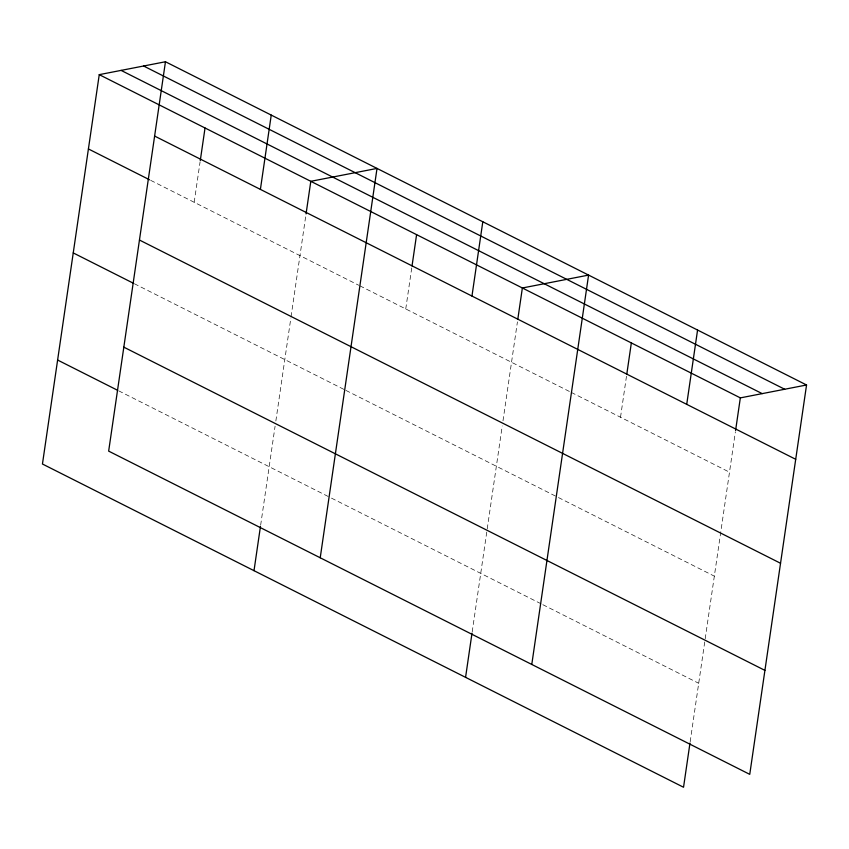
<?xml version="1.0" encoding="UTF-8"?>
<svg xmlns="http://www.w3.org/2000/svg" width="849" height="849" viewBox="0 0 849 849"><rect width="100%" height="100%" fill="white"/><g stroke="black" fill="none" stroke-linecap="round" stroke-linejoin="round"><path stroke-width="0.64" stroke-dasharray="4.25 3.18" d="M194.188 202.285L200.088 161.872M260.643 525.191L275.087 426.209M275.851 420.987L290.867 318.004M291.058 316.698L306.054 213.906M405.748 308.951L411.839 267.233M472.203 631.858L502.237 425.965M503.001 420.764L517.423 321.877M620.513 417.241L626.594 375.523M690.173 741.761L735.393 431.77M150.708 180.359L358.734 285.253M359.912 285.837L570.125 391.824M571.292 392.418L729.493 472.182M134.365 283.736L344.747 389.808M345.914 390.402L557.294 496.983M558.472 497.567L714.327 576.153M118.733 390.858L330.293 497.525M331.471 498.119L541.673 604.095M542.84 604.69L698.706 683.275"/><path stroke-width="1.27" d="M165.459 61.754L108.661 451.116L749.752 774.352L806.55 384.99L165.459 61.754L99.248 74.648L42.45 464.01L683.541 787.246L689.982 743.055M200.279 160.567L205.034 127.976M260.399 189.401L271.245 115.093M254.01 570.677L260.452 526.486M306.054 213.906L310.808 181.315L377.02 168.42L320.222 557.782M412.03 265.939L416.594 234.642M471.959 296.068L482.805 221.759M465.57 677.343L472.012 633.152M517.805 319.266L522.368 287.981L588.58 275.097L531.782 664.459M626.785 374.218L631.348 342.932M686.724 404.347L697.57 330.038M735.584 430.475L740.339 397.884L806.55 384.99M143.619 66.01L784.699 389.245M121.099 70.393L762.19 393.628M99.248 74.648L740.339 397.884M154.624 136.063L795.715 459.298M88.413 148.946L149.53 179.765M139.459 240.034L780.539 563.269M73.247 252.917L133.187 283.142M123.827 347.156L764.917 670.381M57.615 360.04L117.555 390.264"/></g></svg>
